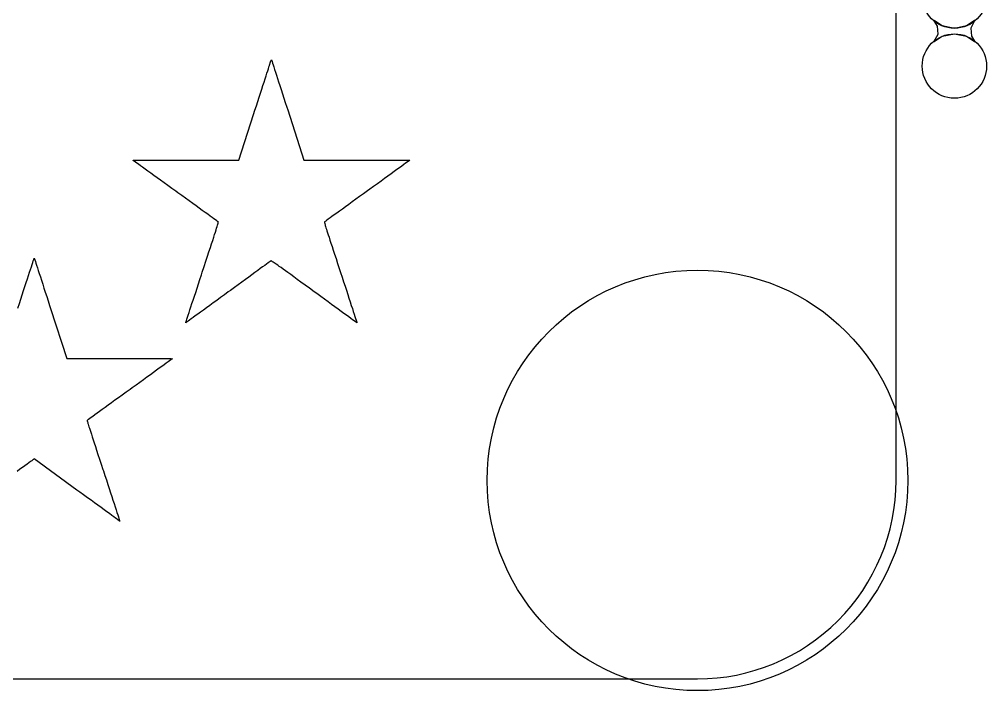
# Model space of a CAD drawing. Extents: x -22 to 351, y -111 to 35.
# Drawn here: x -11.33 to -3.05, y 11.82 to 17.58 of the extents above; entities that cross this region are included whole.
import ezdxf

# ---------------------------------------------------------------- set-up
doc = ezdxf.new("R2010")
doc.units = 0
doc.layers.add('BLACK', color=7, linetype='CONTINUOUS')

msp = doc.modelspace()

# ---------------------------------------------------------------- linework, layer by layer
at = {"layer": 'BLACK', "linetype": 'CONTINUOUS'}
for p, q in [((-3.825, 13.625), (-3.825, 26.125)), ((-3.825, 13.625), (-3.825, 26.125)), ((-3.50105, 17.5663), (-3.49964, 17.5677)), ((-3.50053, 17.5644), (-3.50105, 17.5663)), ((-3.4983, 17.5621), (-3.50053, 17.5644)), ((-3.49964, 17.5677), (-3.49801, 17.5674)), ((-3.46996, 17.518), (-3.4983, 17.5621)), ((-3.49801, 17.5674), (-3.42984, 17.5219)), ((-3.22016, 17.5219), (-3.15199, 17.5674)), ((-3.15165, 17.5622), (-3.18499, 17.5011)), ((-3.15199, 17.5674), (-3.15, 17.5676)), ((-3.14947, 17.5644), (-3.15165, 17.5622)), ((-3.15, 17.5676), (-3.14888, 17.5659)), ((-3.14888, 17.5659), (-3.14947, 17.5644)), ((-3.46501, 17.4489), (-3.46996, 17.518)), ((-3.42984, 17.5219), (-3.325, 17.501)), ((-3.325, 17.501), (-3.22016, 17.5219)), ((-3.18499, 17.5011), (-3.18004, 17.432)), ((-3.49835, 17.3878), (-3.46501, 17.4489)), ((-3.42984, 17.4281), (-3.49801, 17.3826)), ((-3.325, 17.449), (-3.42984, 17.4281)), ((-3.22016, 17.4281), (-3.325, 17.449)), ((-3.15199, 17.3826), (-3.22016, 17.4281)), ((-3.18004, 17.432), (-3.1517, 17.3879)), ((-3.50111, 17.3841), (-3.50053, 17.3856)), ((-3.5, 17.3824), (-3.50111, 17.3841)), ((-3.50053, 17.3856), (-3.49835, 17.3878)), ((-3.49801, 17.3826), (-3.5, 17.3824)), ((-3.15036, 17.3823), (-3.15199, 17.3826)), ((-3.1517, 17.3879), (-3.14947, 17.3856)), ((-3.14895, 17.3837), (-3.15036, 17.3823)), ((-3.14947, 17.3856), (-3.14895, 17.3837)), ((-9.17492, 17.2265), (-9.17357, 17.2294)), ((-9.17492, 17.2265), (-9.17357, 17.2294)), ((-9.17357, 17.2294), (-9.17331, 17.2297)), ((-9.17357, 17.2294), (-9.17331, 17.2297)), ((-9.17331, 17.2297), (-9.17263, 17.2277)), ((-9.17331, 17.2297), (-9.17263, 17.2277)), ((-9.20531, 17.1348), (-9.1996, 17.1525)), ((-9.20531, 17.1348), (-9.1996, 17.1525)), ((-9.1996, 17.1525), (-9.19487, 17.1672)), ((-9.1996, 17.1525), (-9.19487, 17.1672)), ((-9.19487, 17.1672), (-9.19117, 17.1787)), ((-9.19487, 17.1672), (-9.19117, 17.1787)), ((-9.19117, 17.1787), (-9.18857, 17.1867)), ((-9.19117, 17.1787), (-9.18857, 17.1867)), ((-9.18857, 17.1867), (-9.18756, 17.1899)), ((-9.18857, 17.1867), (-9.18756, 17.1899)), ((-9.18756, 17.1899), (-9.18368, 17.2017)), ((-9.18756, 17.1899), (-9.18368, 17.2017)), ((-9.18368, 17.2017), (-9.18015, 17.2121)), ((-9.18368, 17.2017), (-9.18015, 17.2121)), ((-9.18015, 17.2121), (-9.17717, 17.2205)), ((-9.18015, 17.2121), (-9.17717, 17.2205)), ((-9.17717, 17.2205), (-9.17492, 17.2265)), ((-9.17717, 17.2205), (-9.17492, 17.2265)), ((-9.17263, 17.2277), (-9.17079, 17.2222)), ((-9.17263, 17.2277), (-9.17079, 17.2222)), ((-9.17079, 17.2222), (-9.16786, 17.2133)), ((-9.17079, 17.2222), (-9.16786, 17.2133)), ((-9.16786, 17.2133), (-9.16388, 17.2012)), ((-9.16786, 17.2133), (-9.16388, 17.2012)), ((-9.16388, 17.2012), (-9.15892, 17.186)), ((-9.16388, 17.2012), (-9.15892, 17.186)), ((-9.15892, 17.186), (-9.15303, 17.1679)), ((-9.15892, 17.186), (-9.15303, 17.1679)), ((-9.15303, 17.1679), (-9.14626, 17.147)), ((-9.15303, 17.1679), (-9.14626, 17.147)), ((-9.14626, 17.147), (-9.13865, 17.1236)), ((-9.14626, 17.147), (-9.13865, 17.1236)), ((-9.23661, 17.0378), (-9.22764, 17.0656)), ((-9.23661, 17.0378), (-9.22764, 17.0656)), ((-9.22764, 17.0656), (-9.2194, 17.0912)), ((-9.22764, 17.0656), (-9.2194, 17.0912)), ((-9.2194, 17.0912), (-9.21193, 17.1143)), ((-9.2194, 17.0912), (-9.21193, 17.1143)), ((-9.21193, 17.1143), (-9.20531, 17.1348)), ((-9.21193, 17.1143), (-9.20531, 17.1348)), ((-9.13865, 17.1236), (-9.13028, 17.0978)), ((-9.13865, 17.1236), (-9.13028, 17.0978)), ((-9.13028, 17.0978), (-9.12118, 17.0697)), ((-9.13028, 17.0978), (-9.12118, 17.0697)), ((-9.12118, 17.0697), (-9.11142, 17.0395)), ((-9.12118, 17.0697), (-9.11142, 17.0395)), ((-9.25644, 16.9764), (-9.24623, 17.008)), ((-9.25644, 16.9764), (-9.24623, 17.008)), ((-9.24623, 17.008), (-9.23661, 17.0378)), ((-9.24623, 17.008), (-9.23661, 17.0378)), ((-9.11142, 17.0395), (-9.10105, 17.0075)), ((-9.11142, 17.0395), (-9.10105, 17.0075)), ((-9.10105, 17.0075), (-9.09011, 16.9737)), ((-9.10105, 17.0075), (-9.09011, 16.9737)), ((-9.28998, 16.8724), (-9.27838, 16.9084)), ((-9.28998, 16.8724), (-9.27838, 16.9084)), ((-9.27838, 16.9084), (-9.26718, 16.9431)), ((-9.27838, 16.9084), (-9.26718, 16.9431)), ((-9.26718, 16.9431), (-9.25644, 16.9764)), ((-9.26718, 16.9431), (-9.25644, 16.9764)), ((-9.09011, 16.9737), (-9.07867, 16.9382)), ((-9.09011, 16.9737), (-9.07867, 16.9382)), ((-9.07867, 16.9382), (-9.06678, 16.9014)), ((-9.07867, 16.9382), (-9.06678, 16.9014)), ((-9.06678, 16.9014), (-9.05449, 16.8633)), ((-9.06678, 16.9014), (-9.05449, 16.8633)), ((-9.31412, 16.7976), (-9.30191, 16.8354)), ((-9.31412, 16.7976), (-9.30191, 16.8354)), ((-9.30191, 16.8354), (-9.28998, 16.8724)), ((-9.30191, 16.8354), (-9.28998, 16.8724)), ((-9.05449, 16.8633), (-9.04185, 16.8242)), ((-9.05449, 16.8633), (-9.04185, 16.8242)), ((-9.04185, 16.8242), (-9.03371, 16.7989)), ((-9.04185, 16.8242), (-9.03371, 16.7989)), ((-9.45231, 16.3692), (-9.32654, 16.7591)), ((-9.45231, 16.3692), (-9.32654, 16.7591)), ((-9.32654, 16.7591), (-9.31412, 16.7976)), ((-9.32654, 16.7591), (-9.31412, 16.7976)), ((-9.03371, 16.7989), (-8.89514, 16.3692)), ((-9.03371, 16.7989), (-8.89514, 16.3692)), ((-10.3578, 16.3673), (-10.3576, 16.3676)), ((-10.3578, 16.3673), (-10.3576, 16.3676)), ((-10.3572, 16.3669), (-10.3578, 16.3673)), ((-10.3572, 16.3669), (-10.3578, 16.3673)), ((-10.3576, 16.3676), (-10.3562, 16.3679)), ((-10.3576, 16.3676), (-10.3562, 16.3679)), ((-10.3537, 16.3643), (-10.3572, 16.3669)), ((-10.3537, 16.3643), (-10.3572, 16.3669)), ((-10.3562, 16.3679), (-10.3535, 16.3681)), ((-10.3562, 16.3679), (-10.3535, 16.3681)), ((-10.3473, 16.3596), (-10.3537, 16.3643)), ((-10.3473, 16.3596), (-10.3537, 16.3643)), ((-10.3535, 16.3681), (-10.3494, 16.3684)), ((-10.3535, 16.3681), (-10.3494, 16.3684)), ((-10.3494, 16.3684), (-10.3437, 16.3686)), ((-10.3494, 16.3684), (-10.3437, 16.3686)), ((-10.3381, 16.3529), (-10.3473, 16.3596)), ((-10.3381, 16.3529), (-10.3473, 16.3596)), ((-10.3437, 16.3686), (-10.3362, 16.3687)), ((-10.3437, 16.3686), (-10.3362, 16.3687)), ((-10.3261, 16.3442), (-10.3381, 16.3529)), ((-10.3261, 16.3442), (-10.3381, 16.3529)), ((-10.3362, 16.3687), (-10.327, 16.3689)), ((-10.3362, 16.3687), (-10.327, 16.3689)), ((-10.327, 16.3689), (-10.3158, 16.3691)), ((-10.327, 16.3689), (-10.3158, 16.3691)), ((-10.3117, 16.3337), (-10.3261, 16.3442)), ((-10.3117, 16.3337), (-10.3261, 16.3442)), ((-10.3158, 16.3691), (-10.3024, 16.3692)), ((-10.3158, 16.3691), (-10.3024, 16.3692)), ((-10.2949, 16.3215), (-10.3117, 16.3337)), ((-10.2949, 16.3215), (-10.3117, 16.3337)), ((-10.3024, 16.3692), (-10.2868, 16.3693)), ((-10.3024, 16.3692), (-10.2868, 16.3693)), ((-10.2758, 16.3077), (-10.2949, 16.3215)), ((-10.2758, 16.3077), (-10.2949, 16.3215)), ((-10.2868, 16.3693), (-10.2689, 16.3694)), ((-10.2868, 16.3693), (-10.2689, 16.3694)), ((-10.2689, 16.3694), (-10.2484, 16.3695)), ((-10.2689, 16.3694), (-10.2484, 16.3695)), ((-10.2484, 16.3695), (-10.2252, 16.3695)), ((-10.2484, 16.3695), (-10.2252, 16.3695)), ((-10.2252, 16.3695), (-10.1993, 16.3696)), ((-10.2252, 16.3695), (-10.1993, 16.3696)), ((-10.1993, 16.3696), (-10.1705, 16.3696)), ((-10.1993, 16.3696), (-10.1705, 16.3696)), ((-10.1705, 16.3696), (-10.1386, 16.3696)), ((-10.1705, 16.3696), (-10.1386, 16.3696)), ((-10.1386, 16.3696), (-10.1035, 16.3697)), ((-10.1386, 16.3696), (-10.1035, 16.3697)), ((-10.1035, 16.3697), (-10.0651, 16.3697)), ((-10.1035, 16.3697), (-10.0651, 16.3697)), ((-10.0651, 16.3697), (-10.0233, 16.3696)), ((-10.0651, 16.3697), (-10.0233, 16.3696)), ((-10.0233, 16.3696), (-9.9778, 16.3696)), ((-10.0233, 16.3696), (-9.9778, 16.3696)), ((-9.9778, 16.3696), (-9.92862, 16.3696)), ((-9.9778, 16.3696), (-9.92862, 16.3696)), ((-9.92862, 16.3696), (-9.90643, 16.3696)), ((-9.92862, 16.3696), (-9.90643, 16.3696)), ((-9.90643, 16.3696), (-9.45231, 16.3692)), ((-9.90643, 16.3696), (-9.45231, 16.3692)), ((-8.89514, 16.3692), (-8.44121, 16.3696)), ((-8.89514, 16.3692), (-8.44121, 16.3696)), ((-8.44121, 16.3696), (-8.39933, 16.3696)), ((-8.44121, 16.3696), (-8.39933, 16.3696)), ((-8.39933, 16.3696), (-8.35848, 16.3696)), ((-8.39933, 16.3696), (-8.35848, 16.3696)), ((-8.35848, 16.3696), (-8.31886, 16.3696)), ((-8.35848, 16.3696), (-8.31886, 16.3696)), ((-8.31886, 16.3696), (-8.28062, 16.3696)), ((-8.31886, 16.3696), (-8.28062, 16.3696)), ((-8.28062, 16.3696), (-8.24394, 16.3696)), ((-8.28062, 16.3696), (-8.24394, 16.3696)), ((-8.24394, 16.3696), (-8.20899, 16.3696)), ((-8.24394, 16.3696), (-8.20899, 16.3696)), ((-8.20899, 16.3696), (-8.17595, 16.3696)), ((-8.20899, 16.3696), (-8.17595, 16.3696)), ((-8.17595, 16.3696), (-8.14498, 16.3696)), ((-8.17595, 16.3696), (-8.14498, 16.3696)), ((-8.14498, 16.3696), (-8.11627, 16.3696)), ((-8.14498, 16.3696), (-8.11627, 16.3696)), ((-8.11627, 16.3696), (-8.08997, 16.3696)), ((-8.11627, 16.3696), (-8.08997, 16.3696)), ((-8.08997, 16.3696), (-8.06627, 16.3696)), ((-8.08997, 16.3696), (-8.06627, 16.3696)), ((-8.05708, 16.3184), (-8.07695, 16.304)), ((-8.05708, 16.3184), (-8.07695, 16.304)), ((-8.06627, 16.3696), (-8.04534, 16.3695)), ((-8.06627, 16.3696), (-8.04534, 16.3695)), ((-8.03941, 16.3312), (-8.05708, 16.3184)), ((-8.03941, 16.3312), (-8.05708, 16.3184)), ((-8.04534, 16.3695), (-8.02734, 16.3695)), ((-8.04534, 16.3695), (-8.02734, 16.3695)), ((-8.02407, 16.3423), (-8.03941, 16.3312)), ((-8.02407, 16.3423), (-8.03941, 16.3312)), ((-8.02734, 16.3695), (-8.01246, 16.3694)), ((-8.02734, 16.3695), (-8.01246, 16.3694)), ((-8.0112, 16.3517), (-8.02407, 16.3423)), ((-8.0112, 16.3517), (-8.02407, 16.3423)), ((-8.01246, 16.3694), (-8.00086, 16.3694)), ((-8.01246, 16.3694), (-8.00086, 16.3694)), ((-8.00095, 16.3592), (-8.0112, 16.3517)), ((-8.00095, 16.3592), (-8.0112, 16.3517)), ((-7.99345, 16.3646), (-8.00095, 16.3592)), ((-7.99345, 16.3646), (-8.00095, 16.3592)), ((-8.00086, 16.3694), (-7.99271, 16.3693)), ((-8.00086, 16.3694), (-7.99271, 16.3693)), ((-7.98885, 16.368), (-7.99345, 16.3646)), ((-7.98885, 16.368), (-7.99345, 16.3646)), ((-7.99271, 16.3693), (-7.9882, 16.3693)), ((-7.99271, 16.3693), (-7.9882, 16.3693)), ((-7.98729, 16.3692), (-7.98885, 16.368)), ((-7.98729, 16.3692), (-7.98885, 16.368)), ((-7.9882, 16.3693), (-7.98729, 16.3692)), ((-7.9882, 16.3693), (-7.98729, 16.3692)), ((-10.2546, 16.2923), (-10.2758, 16.3077)), ((-10.2546, 16.2923), (-10.2758, 16.3077)), ((-10.2314, 16.2755), (-10.2546, 16.2923)), ((-10.2314, 16.2755), (-10.2546, 16.2923)), ((-10.2065, 16.2575), (-10.2314, 16.2755)), ((-10.2065, 16.2575), (-10.2314, 16.2755)), ((-10.1798, 16.2382), (-10.2065, 16.2575)), ((-10.1798, 16.2382), (-10.2065, 16.2575)), ((-10.1516, 16.2178), (-10.1798, 16.2382)), ((-10.1516, 16.2178), (-10.1798, 16.2382)), ((-8.14831, 16.2523), (-8.17555, 16.2326)), ((-8.14831, 16.2523), (-8.17555, 16.2326)), ((-8.12271, 16.2708), (-8.14831, 16.2523)), ((-8.12271, 16.2708), (-8.14831, 16.2523)), ((-8.09887, 16.2881), (-8.12271, 16.2708)), ((-8.09887, 16.2881), (-8.12271, 16.2708)), ((-8.07695, 16.304), (-8.09887, 16.2881)), ((-8.07695, 16.304), (-8.09887, 16.2881)), ((-10.122, 16.1964), (-10.1516, 16.2178)), ((-10.122, 16.1964), (-10.1516, 16.2178)), ((-10.0912, 16.1741), (-10.122, 16.1964)), ((-10.0912, 16.1741), (-10.122, 16.1964)), ((-10.0592, 16.151), (-10.0912, 16.1741)), ((-10.0592, 16.151), (-10.0912, 16.1741)), ((-8.26564, 16.1674), (-8.298, 16.144)), ((-8.26564, 16.1674), (-8.298, 16.144)), ((-8.23436, 16.19), (-8.26564, 16.1674)), ((-8.23436, 16.19), (-8.26564, 16.1674)), ((-8.20428, 16.2118), (-8.23436, 16.19)), ((-8.20428, 16.2118), (-8.23436, 16.19)), ((-8.17555, 16.2326), (-8.20428, 16.2118)), ((-8.17555, 16.2326), (-8.20428, 16.2118)), ((-10.0263, 16.1272), (-10.0592, 16.151)), ((-10.0263, 16.1272), (-10.0592, 16.151)), ((-9.9926, 16.1028), (-10.0263, 16.1272)), ((-9.9926, 16.1028), (-10.0263, 16.1272)), ((-9.9743, 16.0896), (-9.9926, 16.1028)), ((-9.9743, 16.0896), (-9.9926, 16.1028)), ((-9.941, 16.0655), (-9.9743, 16.0896)), ((-9.941, 16.0655), (-9.9743, 16.0896)), ((-8.38504, 16.0811), (-8.41803, 16.0572)), ((-8.38504, 16.0811), (-8.41803, 16.0572)), ((-8.35122, 16.1055), (-8.38504, 16.0811)), ((-8.35122, 16.1055), (-8.38504, 16.0811)), ((-8.33129, 16.1199), (-8.35122, 16.1055)), ((-8.33129, 16.1199), (-8.35122, 16.1055)), ((-8.298, 16.144), (-8.33129, 16.1199)), ((-8.298, 16.144), (-8.33129, 16.1199)), ((-9.9086, 16.0421), (-9.941, 16.0655)), ((-9.9086, 16.0421), (-9.941, 16.0655)), ((-9.87725, 16.0194), (-9.9086, 16.0421)), ((-9.87725, 16.0194), (-9.9086, 16.0421)), ((-9.84709, 15.9976), (-9.87725, 16.0194)), ((-9.84709, 15.9976), (-9.87725, 16.0194)), ((-9.81826, 15.9767), (-9.84709, 15.9976)), ((-9.81826, 15.9767), (-9.84709, 15.9976)), ((-8.51068, 15.9902), (-8.53897, 15.9698)), ((-8.51068, 15.9902), (-8.53897, 15.9698)), ((-8.48099, 16.0117), (-8.51068, 15.9902)), ((-8.48099, 16.0117), (-8.51068, 15.9902)), ((-8.45007, 16.0341), (-8.48099, 16.0117)), ((-8.45007, 16.0341), (-8.48099, 16.0117)), ((-8.41803, 16.0572), (-8.45007, 16.0341)), ((-8.41803, 16.0572), (-8.45007, 16.0341)), ((-9.7909, 15.9569), (-9.81826, 15.9767)), ((-9.7909, 15.9569), (-9.81826, 15.9767)), ((-9.76516, 15.9383), (-9.7909, 15.9569)), ((-9.76516, 15.9383), (-9.7909, 15.9569)), ((-9.74117, 15.9209), (-9.76516, 15.9383)), ((-9.74117, 15.9209), (-9.76516, 15.9383)), ((-9.71909, 15.9049), (-9.74117, 15.9209)), ((-9.71909, 15.9049), (-9.74117, 15.9209)), ((-9.69904, 15.8904), (-9.71909, 15.9049)), ((-9.69904, 15.8904), (-9.71909, 15.9049)), ((-8.61409, 15.9154), (-8.63541, 15.8999)), ((-8.61409, 15.9154), (-8.63541, 15.8999)), ((-8.59082, 15.9322), (-8.61409, 15.9154)), ((-8.59082, 15.9322), (-8.61409, 15.9154)), ((-8.56573, 15.9504), (-8.59082, 15.9322)), ((-8.56573, 15.9504), (-8.59082, 15.9322)), ((-8.53897, 15.9698), (-8.56573, 15.9504)), ((-8.53897, 15.9698), (-8.56573, 15.9504)), ((-9.68118, 15.8775), (-9.69904, 15.8904)), ((-9.68118, 15.8775), (-9.69904, 15.8904)), ((-9.66564, 15.8662), (-9.68118, 15.8775)), ((-9.66564, 15.8662), (-9.68118, 15.8775)), ((-9.65256, 15.8567), (-9.66564, 15.8662)), ((-9.65256, 15.8567), (-9.66564, 15.8662)), ((-9.6421, 15.8491), (-9.65256, 15.8567)), ((-9.6421, 15.8491), (-9.65256, 15.8567)), ((-9.63439, 15.8435), (-9.6421, 15.8491)), ((-9.63439, 15.8435), (-9.6421, 15.8491)), ((-9.63491, 15.8118), (-9.63218, 15.8209)), ((-9.63491, 15.8118), (-9.63218, 15.8209)), ((-9.62957, 15.8399), (-9.63439, 15.8435)), ((-9.62957, 15.8399), (-9.63439, 15.8435)), ((-9.63218, 15.8209), (-9.63013, 15.828)), ((-9.63218, 15.8209), (-9.63013, 15.828)), ((-9.63013, 15.828), (-9.62872, 15.8332)), ((-9.63013, 15.828), (-9.62872, 15.8332)), ((-9.62778, 15.8386), (-9.62957, 15.8399)), ((-9.62778, 15.8386), (-9.62957, 15.8399)), ((-9.62872, 15.8332), (-9.62793, 15.8366)), ((-9.62872, 15.8332), (-9.62793, 15.8366)), ((-9.62793, 15.8366), (-9.62771, 15.8383)), ((-9.62793, 15.8366), (-9.62771, 15.8383)), ((-9.62771, 15.8383), (-9.62778, 15.8386)), ((-9.62771, 15.8383), (-9.62778, 15.8386)), ((-8.71886, 15.8389), (-8.71903, 15.838)), ((-8.71886, 15.8389), (-8.71903, 15.838)), ((-8.71903, 15.838), (-8.71899, 15.8367)), ((-8.71903, 15.838), (-8.71899, 15.8367)), ((-8.71899, 15.8367), (-8.71871, 15.8347)), ((-8.71899, 15.8367), (-8.71871, 15.8347)), ((-8.71854, 15.8394), (-8.71886, 15.8389)), ((-8.71854, 15.8394), (-8.71886, 15.8389)), ((-8.71871, 15.8347), (-8.71813, 15.8318)), ((-8.71871, 15.8347), (-8.71813, 15.8318)), ((-8.71785, 15.8399), (-8.71854, 15.8394)), ((-8.71785, 15.8399), (-8.71854, 15.8394)), ((-8.71813, 15.8318), (-8.71722, 15.8281)), ((-8.71813, 15.8318), (-8.71722, 15.8281)), ((-8.71422, 15.8426), (-8.71785, 15.8399)), ((-8.71422, 15.8426), (-8.71785, 15.8399)), ((-8.71722, 15.8281), (-8.71593, 15.8233)), ((-8.71722, 15.8281), (-8.71593, 15.8233)), ((-8.71593, 15.8233), (-8.71421, 15.8172)), ((-8.71593, 15.8233), (-8.71421, 15.8172)), ((-8.70764, 15.8474), (-8.71422, 15.8426)), ((-8.70764, 15.8474), (-8.71422, 15.8426)), ((-8.69825, 15.8543), (-8.70764, 15.8474)), ((-8.69825, 15.8543), (-8.70764, 15.8474)), ((-8.68618, 15.8631), (-8.69825, 15.8543)), ((-8.68618, 15.8631), (-8.69825, 15.8543)), ((-8.6716, 15.8737), (-8.68618, 15.8631)), ((-8.6716, 15.8737), (-8.68618, 15.8631)), ((-8.65462, 15.886), (-8.6716, 15.8737)), ((-8.65462, 15.886), (-8.6716, 15.8737)), ((-8.63541, 15.8999), (-8.65462, 15.886)), ((-8.63541, 15.8999), (-8.65462, 15.886)), ((-9.66011, 15.7321), (-9.65341, 15.753)), ((-9.66011, 15.7321), (-9.65341, 15.753)), ((-9.65341, 15.753), (-9.64758, 15.7713)), ((-9.65341, 15.753), (-9.64758, 15.7713)), ((-9.64758, 15.7713), (-9.64258, 15.7871)), ((-9.64758, 15.7713), (-9.64258, 15.7871)), ((-9.64258, 15.7871), (-9.63837, 15.8006)), ((-9.64258, 15.7871), (-9.63837, 15.8006)), ((-9.63837, 15.8006), (-9.63491, 15.8118)), ((-9.63837, 15.8006), (-9.63491, 15.8118)), ((-8.71421, 15.8172), (-8.71201, 15.8098)), ((-8.71421, 15.8172), (-8.71201, 15.8098)), ((-8.71201, 15.8098), (-8.70931, 15.8009)), ((-8.71201, 15.8098), (-8.70931, 15.8009)), ((-8.70931, 15.8009), (-8.70604, 15.7904)), ((-8.70931, 15.8009), (-8.70604, 15.7904)), ((-8.70604, 15.7904), (-8.70216, 15.7781)), ((-8.70604, 15.7904), (-8.70216, 15.7781)), ((-8.70216, 15.7781), (-8.69764, 15.7638)), ((-8.70216, 15.7781), (-8.69764, 15.7638)), ((-8.69764, 15.7638), (-8.69241, 15.7475)), ((-8.69764, 15.7638), (-8.69241, 15.7475)), ((-8.69241, 15.7475), (-8.68645, 15.729)), ((-8.69241, 15.7475), (-8.68645, 15.729)), ((-9.68577, 15.6528), (-9.67625, 15.6821)), ((-9.68577, 15.6528), (-9.67625, 15.6821)), ((-9.67625, 15.6821), (-9.66771, 15.7085)), ((-9.67625, 15.6821), (-9.66771, 15.7085)), ((-9.66771, 15.7085), (-9.66011, 15.7321)), ((-9.66771, 15.7085), (-9.66011, 15.7321)), ((-8.68645, 15.729), (-8.6797, 15.7081)), ((-8.68645, 15.729), (-8.6797, 15.7081)), ((-8.6797, 15.7081), (-8.67212, 15.6847)), ((-8.6797, 15.7081), (-8.67212, 15.6847)), ((-8.67212, 15.6847), (-8.66366, 15.6587)), ((-8.67212, 15.6847), (-8.66366, 15.6587)), ((-8.66366, 15.6587), (-8.65428, 15.63)), ((-8.66366, 15.6587), (-8.65428, 15.63)), ((-9.72052, 15.5462), (-9.70786, 15.585)), ((-9.72052, 15.5462), (-9.70786, 15.585)), ((-9.70786, 15.585), (-9.69629, 15.6205)), ((-9.70786, 15.585), (-9.69629, 15.6205)), ((-9.69629, 15.6205), (-9.68577, 15.6528)), ((-9.69629, 15.6205), (-9.68577, 15.6528)), ((-8.65428, 15.63), (-8.64394, 15.5983)), ((-8.65428, 15.63), (-8.64394, 15.5983)), ((-8.64394, 15.5983), (-8.63259, 15.5635)), ((-8.64394, 15.5983), (-8.63259, 15.5635)), ((-11.2226, 15.4758), (-11.217, 15.4927)), ((-11.2226, 15.4758), (-11.217, 15.4927)), ((-11.217, 15.4927), (-11.2123, 15.5068)), ((-11.217, 15.4927), (-11.2123, 15.5068)), ((-11.2123, 15.5068), (-11.2087, 15.5176)), ((-11.2123, 15.5068), (-11.2087, 15.5176)), ((-11.2087, 15.5176), (-11.2061, 15.5252)), ((-11.2087, 15.5176), (-11.2061, 15.5252)), ((-11.2061, 15.5252), (-11.2046, 15.5293)), ((-11.2061, 15.5252), (-11.2046, 15.5293)), ((-11.2046, 15.5293), (-11.2042, 15.5301)), ((-11.2046, 15.5293), (-11.2042, 15.5301)), ((-11.2042, 15.5301), (-11.2035, 15.5281)), ((-11.2042, 15.5301), (-11.2035, 15.5281)), ((-11.2035, 15.5281), (-11.2017, 15.5226)), ((-11.2035, 15.5281), (-11.2017, 15.5226)), ((-11.2017, 15.5226), (-11.1987, 15.5137)), ((-11.2017, 15.5226), (-11.1987, 15.5137)), ((-11.1987, 15.5137), (-11.1947, 15.5015)), ((-11.1987, 15.5137), (-11.1947, 15.5015)), ((-11.1947, 15.5015), (-11.1898, 15.4862)), ((-11.1947, 15.5015), (-11.1898, 15.4862)), ((-9.74924, 15.4584), (-9.7343, 15.504)), ((-9.74924, 15.4584), (-9.7343, 15.504)), ((-9.7343, 15.504), (-9.72052, 15.5462)), ((-9.7343, 15.504), (-9.72052, 15.5462)), ((-9.19129, 15.496), (-9.20182, 15.4883)), ((-9.19129, 15.496), (-9.20182, 15.4883)), ((-9.18349, 15.5016), (-9.19129, 15.496)), ((-9.18349, 15.5016), (-9.19129, 15.496)), ((-9.17858, 15.5052), (-9.18349, 15.5016)), ((-9.17858, 15.5052), (-9.18349, 15.5016)), ((-9.17668, 15.5065), (-9.17858, 15.5052)), ((-9.17668, 15.5065), (-9.17858, 15.5052)), ((-9.17647, 15.5066), (-9.17668, 15.5065)), ((-9.17647, 15.5066), (-9.17668, 15.5065)), ((-9.17549, 15.5064), (-9.17647, 15.5066)), ((-9.17549, 15.5064), (-9.17647, 15.5066)), ((-9.17378, 15.5056), (-9.17549, 15.5064)), ((-9.17378, 15.5056), (-9.17549, 15.5064)), ((-9.17122, 15.5042), (-9.17378, 15.5056)), ((-9.17122, 15.5042), (-9.17378, 15.5056)), ((-9.16769, 15.502), (-9.17122, 15.5042)), ((-9.16769, 15.502), (-9.17122, 15.5042)), ((-9.16308, 15.499), (-9.16769, 15.502)), ((-9.16308, 15.499), (-9.16769, 15.502)), ((-9.15728, 15.4951), (-9.16308, 15.499)), ((-9.15728, 15.4951), (-9.16308, 15.499)), ((-9.15016, 15.4902), (-9.15728, 15.4951)), ((-9.15016, 15.4902), (-9.15728, 15.4951)), ((-9.14161, 15.4843), (-9.15016, 15.4902)), ((-9.14161, 15.4843), (-9.15016, 15.4902)), ((-8.63259, 15.5635), (-8.62018, 15.5256)), ((-8.63259, 15.5635), (-8.62018, 15.5256)), ((-8.62018, 15.5256), (-8.60667, 15.4843)), ((-8.62018, 15.5256), (-8.60667, 15.4843)), ((-11.2534, 15.3815), (-11.2446, 15.4087)), ((-11.2534, 15.3815), (-11.2446, 15.4087)), ((-11.2446, 15.4087), (-11.2364, 15.4336)), ((-11.2446, 15.4087), (-11.2364, 15.4336)), ((-11.2364, 15.4336), (-11.2291, 15.456)), ((-11.2364, 15.4336), (-11.2291, 15.456)), ((-11.2291, 15.456), (-11.2226, 15.4758)), ((-11.2291, 15.456), (-11.2226, 15.4758)), ((-11.1898, 15.4862), (-11.1839, 15.4681)), ((-11.1898, 15.4862), (-11.1839, 15.4681)), ((-11.1839, 15.4681), (-11.1771, 15.4472)), ((-11.1839, 15.4681), (-11.1771, 15.4472)), ((-11.1771, 15.4472), (-11.1695, 15.4238)), ((-11.1771, 15.4472), (-11.1695, 15.4238)), ((-11.1695, 15.4238), (-11.1611, 15.3979)), ((-11.1695, 15.4238), (-11.1611, 15.3979)), ((-9.77297, 15.386), (-9.76537, 15.4092)), ((-9.77297, 15.386), (-9.76537, 15.4092)), ((-9.76537, 15.4092), (-9.74924, 15.4584)), ((-9.76537, 15.4092), (-9.74924, 15.4584)), ((-9.31462, 15.4061), (-9.34037, 15.3874)), ((-9.31462, 15.4061), (-9.34037, 15.3874)), ((-9.29063, 15.4236), (-9.31462, 15.4061)), ((-9.29063, 15.4236), (-9.31462, 15.4061)), ((-9.26852, 15.4397), (-9.29063, 15.4236)), ((-9.26852, 15.4397), (-9.29063, 15.4236)), ((-9.24845, 15.4544), (-9.26852, 15.4397)), ((-9.24845, 15.4544), (-9.26852, 15.4397)), ((-9.23054, 15.4674), (-9.24845, 15.4544)), ((-9.23054, 15.4674), (-9.24845, 15.4544)), ((-9.21496, 15.4788), (-9.23054, 15.4674)), ((-9.21496, 15.4788), (-9.23054, 15.4674)), ((-9.20182, 15.4883), (-9.21496, 15.4788)), ((-9.20182, 15.4883), (-9.21496, 15.4788)), ((-9.13152, 15.4772), (-9.14161, 15.4843)), ((-9.13152, 15.4772), (-9.14161, 15.4843)), ((-9.11978, 15.4688), (-9.13152, 15.4772)), ((-9.11978, 15.4688), (-9.13152, 15.4772)), ((-9.10625, 15.4591), (-9.11978, 15.4688)), ((-9.10625, 15.4591), (-9.11978, 15.4688)), ((-9.09084, 15.448), (-9.10625, 15.4591)), ((-9.09084, 15.448), (-9.10625, 15.4591)), ((-9.07343, 15.4355), (-9.09084, 15.448)), ((-9.07343, 15.4355), (-9.09084, 15.448)), ((-9.05389, 15.4213), (-9.07343, 15.4355)), ((-9.05389, 15.4213), (-9.07343, 15.4355)), ((-9.03211, 15.4055), (-9.05389, 15.4213)), ((-9.03211, 15.4055), (-9.05389, 15.4213)), ((-8.60667, 15.4843), (-8.59201, 15.4395)), ((-8.60667, 15.4843), (-8.59201, 15.4395)), ((-8.59201, 15.4395), (-8.58112, 15.4062)), ((-8.59201, 15.4395), (-8.58112, 15.4062)), ((-8.58112, 15.4062), (-8.56811, 15.3665)), ((-8.58112, 15.4062), (-8.56811, 15.3665)), ((-11.2732, 15.3208), (-11.263, 15.3521)), ((-11.2732, 15.3208), (-11.263, 15.3521)), ((-11.263, 15.3521), (-11.2534, 15.3815)), ((-11.263, 15.3521), (-11.2534, 15.3815)), ((-11.1611, 15.3979), (-11.152, 15.3698)), ((-11.1611, 15.3979), (-11.152, 15.3698)), ((-11.152, 15.3698), (-11.1422, 15.3396)), ((-11.152, 15.3698), (-11.1422, 15.3396)), ((-11.1422, 15.3396), (-11.1318, 15.3075)), ((-11.1422, 15.3396), (-11.1318, 15.3075)), ((-9.79825, 15.3088), (-9.78578, 15.3468)), ((-9.79825, 15.3088), (-9.78578, 15.3468)), ((-9.78578, 15.3468), (-9.77297, 15.386)), ((-9.78578, 15.3468), (-9.77297, 15.386)), ((-9.42665, 15.3244), (-9.45796, 15.3016)), ((-9.42665, 15.3244), (-9.45796, 15.3016)), ((-9.39652, 15.3464), (-9.42665, 15.3244)), ((-9.39652, 15.3464), (-9.42665, 15.3244)), ((-9.36771, 15.3674), (-9.39652, 15.3464)), ((-9.36771, 15.3674), (-9.39652, 15.3464)), ((-9.34037, 15.3874), (-9.36771, 15.3674)), ((-9.34037, 15.3874), (-9.36771, 15.3674)), ((-9.00798, 15.388), (-9.03211, 15.4055)), ((-9.00798, 15.388), (-9.03211, 15.4055)), ((-8.98139, 15.3687), (-9.00798, 15.388)), ((-8.98139, 15.3687), (-9.00798, 15.388)), ((-8.95221, 15.3474), (-8.98139, 15.3687)), ((-8.95221, 15.3474), (-8.98139, 15.3687)), ((-8.92033, 15.3242), (-8.95221, 15.3474)), ((-8.92033, 15.3242), (-8.95221, 15.3474)), ((-8.88563, 15.2989), (-8.92033, 15.3242)), ((-8.88563, 15.2989), (-8.92033, 15.3242)), ((-8.56811, 15.3665), (-8.55542, 15.3277)), ((-8.56811, 15.3665), (-8.55542, 15.3277)), ((-8.55542, 15.3277), (-8.54313, 15.2901)), ((-8.55542, 15.3277), (-8.54313, 15.2901)), ((-11.307, 15.2165), (-11.2952, 15.2528)), ((-11.307, 15.2165), (-11.2952, 15.2528)), ((-11.2952, 15.2528), (-11.284, 15.2877)), ((-11.2952, 15.2528), (-11.284, 15.2877)), ((-11.284, 15.2877), (-11.2732, 15.3208)), ((-11.284, 15.2877), (-11.2732, 15.3208)), ((-11.1318, 15.3075), (-11.1209, 15.2737)), ((-11.1318, 15.3075), (-11.1209, 15.2737)), ((-11.1209, 15.2737), (-11.1094, 15.2382)), ((-11.1209, 15.2737), (-11.1094, 15.2382)), ((-9.82193, 15.2365), (-9.81032, 15.272)), ((-9.82193, 15.2365), (-9.81032, 15.272)), ((-9.81032, 15.272), (-9.79825, 15.3088)), ((-9.81032, 15.272), (-9.79825, 15.3088)), ((-9.52355, 15.2537), (-9.54273, 15.2397)), ((-9.52355, 15.2537), (-9.54273, 15.2397)), ((-9.49031, 15.278), (-9.52355, 15.2537)), ((-9.49031, 15.278), (-9.52355, 15.2537)), ((-9.45796, 15.3016), (-9.49031, 15.278)), ((-9.45796, 15.3016), (-9.49031, 15.278)), ((-8.84801, 15.2715), (-8.88563, 15.2989)), ((-8.84801, 15.2715), (-8.88563, 15.2989)), ((-8.80734, 15.2418), (-8.84801, 15.2715)), ((-8.80734, 15.2418), (-8.84801, 15.2715)), ((-8.78482, 15.2253), (-8.80734, 15.2418)), ((-8.78482, 15.2253), (-8.80734, 15.2418)), ((-8.54313, 15.2901), (-8.53126, 15.2538)), ((-8.54313, 15.2901), (-8.53126, 15.2538)), ((-8.53126, 15.2538), (-8.51989, 15.219)), ((-8.53126, 15.2538), (-8.51989, 15.219)), ((-11.3317, 15.1401), (-11.3192, 15.1789)), ((-11.3317, 15.1401), (-11.3192, 15.1789)), ((-11.3192, 15.1789), (-11.307, 15.2165)), ((-11.3192, 15.1789), (-11.307, 15.2165)), ((-11.1094, 15.2382), (-11.0975, 15.2014)), ((-11.1094, 15.2382), (-11.0975, 15.2014)), ((-11.0975, 15.2014), (-11.0852, 15.1633)), ((-11.0975, 15.2014), (-11.0852, 15.1633)), ((-11.0852, 15.1633), (-11.0726, 15.1241)), ((-11.0852, 15.1633), (-11.0726, 15.1241)), ((-9.85347, 15.1403), (-9.84356, 15.1705)), ((-9.85347, 15.1403), (-9.84356, 15.1705)), ((-9.84356, 15.1705), (-9.83302, 15.2027)), ((-9.84356, 15.1705), (-9.83302, 15.2027)), ((-9.83302, 15.2027), (-9.82193, 15.2365)), ((-9.83302, 15.2027), (-9.82193, 15.2365)), ((-9.64105, 15.168), (-9.67178, 15.1456)), ((-9.64105, 15.168), (-9.67178, 15.1456)), ((-9.6092, 15.1912), (-9.64105, 15.168)), ((-9.6092, 15.1912), (-9.64105, 15.168)), ((-9.57638, 15.2152), (-9.6092, 15.1912)), ((-9.57638, 15.2152), (-9.6092, 15.1912)), ((-9.54273, 15.2397), (-9.57638, 15.2152)), ((-9.54273, 15.2397), (-9.57638, 15.2152)), ((-8.75156, 15.2011), (-8.78482, 15.2253)), ((-8.75156, 15.2011), (-8.78482, 15.2253)), ((-8.71924, 15.1775), (-8.75156, 15.2011)), ((-8.71924, 15.1775), (-8.75156, 15.2011)), ((-8.68798, 15.1547), (-8.71924, 15.1775)), ((-8.68798, 15.1547), (-8.71924, 15.1775)), ((-8.51989, 15.219), (-8.50907, 15.1858)), ((-8.51989, 15.219), (-8.50907, 15.1858)), ((-8.50907, 15.1858), (-8.49884, 15.1544)), ((-8.50907, 15.1858), (-8.49884, 15.1544)), ((-11.3446, 15.1003), (-11.3317, 15.1401)), ((-11.3446, 15.1003), (-11.3317, 15.1401)), ((-11.0726, 15.1241), (-11.0644, 15.0986)), ((-11.0726, 15.1241), (-11.0644, 15.0986)), ((-11.0644, 15.0986), (-10.9258, 14.6686)), ((-11.0644, 15.0986), (-10.9258, 14.6686)), ((-9.87893, 15.0626), (-9.87121, 15.0862)), ((-9.87893, 15.0626), (-9.87121, 15.0862)), ((-9.87121, 15.0862), (-9.8627, 15.1121)), ((-9.87121, 15.0862), (-9.8627, 15.1121)), ((-9.8627, 15.1121), (-9.85347, 15.1403)), ((-9.8627, 15.1121), (-9.85347, 15.1403)), ((-9.75587, 15.0844), (-9.78073, 15.0663)), ((-9.75587, 15.0844), (-9.78073, 15.0663)), ((-9.72933, 15.1037), (-9.75587, 15.0844)), ((-9.72933, 15.1037), (-9.75587, 15.0844)), ((-9.70125, 15.1241), (-9.72933, 15.1037)), ((-9.70125, 15.1241), (-9.72933, 15.1037)), ((-9.67178, 15.1456), (-9.70125, 15.1241)), ((-9.67178, 15.1456), (-9.70125, 15.1241)), ((-8.65793, 15.1328), (-8.68798, 15.1547)), ((-8.65793, 15.1328), (-8.68798, 15.1547)), ((-8.62924, 15.1119), (-8.65793, 15.1328)), ((-8.62924, 15.1119), (-8.65793, 15.1328)), ((-8.60203, 15.0921), (-8.62924, 15.1119)), ((-8.60203, 15.0921), (-8.62924, 15.1119)), ((-8.57645, 15.0735), (-8.60203, 15.0921)), ((-8.57645, 15.0735), (-8.60203, 15.0921)), ((-8.49884, 15.1544), (-8.48926, 15.125)), ((-8.49884, 15.1544), (-8.48926, 15.125)), ((-8.48926, 15.125), (-8.48038, 15.0978)), ((-8.48926, 15.125), (-8.48038, 15.0978)), ((-8.48038, 15.0978), (-8.47227, 15.0728)), ((-8.48038, 15.0978), (-8.47227, 15.0728)), ((-9.90389, 14.9865), (-9.9009, 14.9956)), ((-9.90389, 14.9865), (-9.9009, 14.9956)), ((-9.9009, 14.9956), (-9.89686, 15.0079)), ((-9.9009, 14.9956), (-9.89686, 15.0079)), ((-9.89686, 15.0079), (-9.89181, 15.0233)), ((-9.89686, 15.0079), (-9.89181, 15.0233)), ((-9.89181, 15.0233), (-9.88582, 15.0416)), ((-9.89181, 15.0233), (-9.88582, 15.0416)), ((-9.87497, 14.9978), (-9.88682, 14.9892)), ((-9.87497, 14.9978), (-9.88682, 14.9892)), ((-9.88582, 15.0416), (-9.87893, 15.0626)), ((-9.88582, 15.0416), (-9.87893, 15.0626)), ((-9.8606, 15.0082), (-9.87497, 14.9978)), ((-9.8606, 15.0082), (-9.87497, 14.9978)), ((-9.84385, 15.0204), (-9.8606, 15.0082)), ((-9.84385, 15.0204), (-9.8606, 15.0082)), ((-9.82487, 15.0342), (-9.84385, 15.0204)), ((-9.82487, 15.0342), (-9.84385, 15.0204)), ((-9.80378, 15.0495), (-9.82487, 15.0342)), ((-9.80378, 15.0495), (-9.82487, 15.0342)), ((-9.78073, 15.0663), (-9.80378, 15.0495)), ((-9.78073, 15.0663), (-9.80378, 15.0495)), ((-8.55264, 15.0562), (-8.57645, 15.0735)), ((-8.55264, 15.0562), (-8.57645, 15.0735)), ((-8.53073, 15.0403), (-8.55264, 15.0562)), ((-8.53073, 15.0403), (-8.55264, 15.0562)), ((-8.51088, 15.0259), (-8.53073, 15.0403)), ((-8.51088, 15.0259), (-8.53073, 15.0403)), ((-8.49321, 15.0131), (-8.51088, 15.0259)), ((-8.49321, 15.0131), (-8.51088, 15.0259)), ((-8.47786, 15.002), (-8.49321, 15.0131)), ((-8.47786, 15.002), (-8.49321, 15.0131)), ((-8.46499, 14.9926), (-8.47786, 15.002)), ((-8.46499, 14.9926), (-8.47786, 15.002)), ((-8.47227, 15.0728), (-8.46496, 15.0503)), ((-8.47227, 15.0728), (-8.46496, 15.0503)), ((-8.45472, 14.9852), (-8.46499, 14.9926)), ((-8.45472, 14.9852), (-8.46499, 14.9926)), ((-8.46496, 15.0503), (-8.45852, 15.0304)), ((-8.46496, 15.0503), (-8.45852, 15.0304)), ((-8.45852, 15.0304), (-8.45299, 15.0134)), ((-8.45852, 15.0304), (-8.45299, 15.0134)), ((-8.45299, 15.0134), (-8.44844, 14.9993)), ((-8.45299, 15.0134), (-8.44844, 14.9993)), ((-8.44844, 14.9993), (-8.44492, 14.9883)), ((-8.44844, 14.9993), (-8.44492, 14.9883)), ((-9.90692, 14.9767), (-9.90647, 14.9786)), ((-9.90692, 14.9767), (-9.90647, 14.9786)), ((-9.90644, 14.9752), (-9.90692, 14.9767)), ((-9.90644, 14.9752), (-9.90692, 14.9767)), ((-9.90647, 14.9786), (-9.90576, 14.9808)), ((-9.90647, 14.9786), (-9.90576, 14.9808)), ((-9.90584, 14.9756), (-9.90644, 14.9752)), ((-9.90584, 14.9756), (-9.90644, 14.9752)), ((-9.9024, 14.978), (-9.90584, 14.9756)), ((-9.9024, 14.978), (-9.90584, 14.9756)), ((-9.90576, 14.9808), (-9.90389, 14.9865)), ((-9.90576, 14.9808), (-9.90389, 14.9865)), ((-9.89601, 14.9826), (-9.9024, 14.978)), ((-9.89601, 14.9826), (-9.9024, 14.978)), ((-9.88682, 14.9892), (-9.89601, 14.9826)), ((-9.88682, 14.9892), (-9.89601, 14.9826)), ((-8.44719, 14.9799), (-8.45472, 14.9852)), ((-8.44719, 14.9799), (-8.45472, 14.9852)), ((-8.44255, 14.9766), (-8.44719, 14.9799)), ((-8.44255, 14.9766), (-8.44719, 14.9799)), ((-8.44492, 14.9883), (-8.44247, 14.9806)), ((-8.44492, 14.9883), (-8.44247, 14.9806)), ((-8.44093, 14.9755), (-8.44255, 14.9766)), ((-8.44093, 14.9755), (-8.44255, 14.9766)), ((-8.44247, 14.9806), (-8.44115, 14.9763)), ((-8.44247, 14.9806), (-8.44115, 14.9763)), ((-8.44115, 14.9763), (-8.44093, 14.9755)), ((-8.44115, 14.9763), (-8.44093, 14.9755)), ((-10.9258, 14.6686), (-10.4719, 14.6692)), ((-10.9258, 14.6686), (-10.4719, 14.6692)), ((-10.4719, 14.6692), (-10.4248, 14.6692)), ((-10.4719, 14.6692), (-10.4248, 14.6692)), ((-10.4248, 14.6692), (-10.3796, 14.6693)), ((-10.4248, 14.6692), (-10.3796, 14.6693)), ((-10.3796, 14.6693), (-10.3365, 14.6693)), ((-10.3796, 14.6693), (-10.3365, 14.6693)), ((-10.3365, 14.6693), (-10.2956, 14.6693)), ((-10.3365, 14.6693), (-10.2956, 14.6693)), ((-10.2956, 14.6693), (-10.257, 14.6693)), ((-10.2956, 14.6693), (-10.257, 14.6693)), ((-10.257, 14.6693), (-10.2209, 14.6692)), ((-10.257, 14.6693), (-10.2209, 14.6692)), ((-10.2209, 14.6692), (-10.1873, 14.6692)), ((-10.2209, 14.6692), (-10.1873, 14.6692)), ((-10.1873, 14.6692), (-10.1564, 14.6691)), ((-10.1873, 14.6692), (-10.1564, 14.6691)), ((-10.1564, 14.6691), (-10.1283, 14.6691)), ((-10.1564, 14.6691), (-10.1283, 14.6691)), ((-10.1283, 14.6691), (-10.1032, 14.669)), ((-10.1283, 14.6691), (-10.1032, 14.669)), ((-10.1032, 14.669), (-10.0811, 14.6689)), ((-10.1032, 14.669), (-10.0811, 14.6689)), ((-10.0811, 14.6689), (-10.0622, 14.6688)), ((-10.0811, 14.6689), (-10.0622, 14.6688)), ((-10.0622, 14.6688), (-10.0467, 14.6686)), ((-10.0622, 14.6688), (-10.0467, 14.6686)), ((-10.0467, 14.6686), (-10.0346, 14.6685)), ((-10.0467, 14.6686), (-10.0346, 14.6685)), ((-10.0346, 14.6685), (-10.026, 14.6683)), ((-10.0346, 14.6685), (-10.026, 14.6683)), ((-10.0266, 14.6632), (-10.0342, 14.6576)), ((-10.0266, 14.6632), (-10.0342, 14.6576)), ((-10.0218, 14.6667), (-10.0266, 14.6632)), ((-10.0218, 14.6667), (-10.0266, 14.6632)), ((-10.026, 14.6683), (-10.0212, 14.6682)), ((-10.026, 14.6683), (-10.0212, 14.6682)), ((-10.02, 14.668), (-10.0218, 14.6667)), ((-10.02, 14.668), (-10.0218, 14.6667)), ((-10.0212, 14.6682), (-10.02, 14.668)), ((-10.0212, 14.6682), (-10.02, 14.668)), ((-10.1331, 14.5861), (-10.157, 14.5687)), ((-10.1331, 14.5861), (-10.157, 14.5687)), ((-10.111, 14.602), (-10.1331, 14.5861)), ((-10.111, 14.602), (-10.1331, 14.5861)), ((-10.091, 14.6165), (-10.111, 14.602)), ((-10.091, 14.6165), (-10.111, 14.602)), ((-10.0732, 14.6294), (-10.091, 14.6165)), ((-10.0732, 14.6294), (-10.091, 14.6165)), ((-10.0577, 14.6406), (-10.0732, 14.6294)), ((-10.0577, 14.6406), (-10.0732, 14.6294)), ((-10.0447, 14.6501), (-10.0577, 14.6406)), ((-10.0447, 14.6501), (-10.0577, 14.6406)), ((-10.0342, 14.6576), (-10.0447, 14.6501)), ((-10.0342, 14.6576), (-10.0447, 14.6501)), ((-10.2389, 14.5096), (-10.269, 14.4878)), ((-10.2389, 14.5096), (-10.269, 14.4878)), ((-10.2101, 14.5304), (-10.2389, 14.5096)), ((-10.2101, 14.5304), (-10.2389, 14.5096)), ((-10.1827, 14.5501), (-10.2101, 14.5304)), ((-10.1827, 14.5501), (-10.2101, 14.5304)), ((-10.157, 14.5687), (-10.1827, 14.5501)), ((-10.157, 14.5687), (-10.1827, 14.5501)), ((-10.3659, 14.4177), (-10.3835, 14.405)), ((-10.3659, 14.4177), (-10.3835, 14.405)), ((-10.3327, 14.4418), (-10.3659, 14.4177)), ((-10.3327, 14.4418), (-10.3659, 14.4177)), ((-10.3003, 14.4651), (-10.3327, 14.4418)), ((-10.3003, 14.4651), (-10.3327, 14.4418)), ((-10.269, 14.4878), (-10.3003, 14.4651)), ((-10.269, 14.4878), (-10.3003, 14.4651)), ((-10.482, 14.3338), (-10.5129, 14.3115)), ((-10.482, 14.3338), (-10.5129, 14.3115)), ((-10.4501, 14.3569), (-10.482, 14.3338)), ((-10.4501, 14.3569), (-10.482, 14.3338)), ((-10.4172, 14.3807), (-10.4501, 14.3569)), ((-10.4172, 14.3807), (-10.4501, 14.3569)), ((-10.3835, 14.405), (-10.4172, 14.3807)), ((-10.3835, 14.405), (-10.4172, 14.3807)), ((-10.5973, 14.2505), (-10.6223, 14.2324)), ((-10.5973, 14.2505), (-10.6223, 14.2324)), ((-10.5707, 14.2698), (-10.5973, 14.2505)), ((-10.5707, 14.2698), (-10.5973, 14.2505)), ((-10.5424, 14.2902), (-10.5707, 14.2698)), ((-10.5424, 14.2902), (-10.5707, 14.2698)), ((-10.5129, 14.3115), (-10.5424, 14.2902)), ((-10.5129, 14.3115), (-10.5424, 14.2902)), ((-10.7172, 14.1637), (-10.7292, 14.1551)), ((-10.7172, 14.1637), (-10.7292, 14.1551)), ((-10.7028, 14.1742), (-10.7172, 14.1637)), ((-10.7028, 14.1742), (-10.7172, 14.1637)), ((-10.6859, 14.1864), (-10.7028, 14.1742)), ((-10.6859, 14.1864), (-10.7028, 14.1742)), ((-10.6667, 14.2003), (-10.6859, 14.1864)), ((-10.6667, 14.2003), (-10.6859, 14.1864)), ((-10.6455, 14.2156), (-10.6667, 14.2003)), ((-10.6455, 14.2156), (-10.6667, 14.2003)), ((-10.6223, 14.2324), (-10.6455, 14.2156)), ((-10.6223, 14.2324), (-10.6455, 14.2156)), ((-10.7501, 14.139), (-10.7502, 14.1378)), ((-10.7501, 14.139), (-10.7502, 14.1378)), ((-10.7502, 14.1378), (-10.75, 14.1361)), ((-10.7502, 14.1378), (-10.75, 14.1361)), ((-10.7499, 14.1398), (-10.7501, 14.139)), ((-10.7499, 14.1398), (-10.7501, 14.139)), ((-10.75, 14.1361), (-10.7496, 14.1337)), ((-10.75, 14.1361), (-10.7496, 14.1337)), ((-10.7495, 14.1403), (-10.7499, 14.1398)), ((-10.7495, 14.1403), (-10.7499, 14.1398)), ((-10.7496, 14.1337), (-10.7488, 14.1304)), ((-10.7496, 14.1337), (-10.7488, 14.1304)), ((-10.7491, 14.1407), (-10.7495, 14.1403)), ((-10.7491, 14.1407), (-10.7495, 14.1403)), ((-10.7485, 14.1411), (-10.7491, 14.1407)), ((-10.7485, 14.1411), (-10.7491, 14.1407)), ((-10.7488, 14.1304), (-10.7477, 14.1262)), ((-10.7488, 14.1304), (-10.7477, 14.1262)), ((-10.745, 14.1437), (-10.7485, 14.1411)), ((-10.745, 14.1437), (-10.7485, 14.1411)), ((-10.7477, 14.1262), (-10.7462, 14.1208)), ((-10.7477, 14.1262), (-10.7462, 14.1208)), ((-10.7462, 14.1208), (-10.7443, 14.1142)), ((-10.7462, 14.1208), (-10.7443, 14.1142)), ((-10.7385, 14.1484), (-10.745, 14.1437)), ((-10.7385, 14.1484), (-10.745, 14.1437)), ((-10.7443, 14.1142), (-10.7419, 14.1061)), ((-10.7443, 14.1142), (-10.7419, 14.1061)), ((-10.7419, 14.1061), (-10.7389, 14.0965)), ((-10.7419, 14.1061), (-10.7389, 14.0965)), ((-10.7389, 14.0965), (-10.7354, 14.0852)), ((-10.7389, 14.0965), (-10.7354, 14.0852)), ((-10.7292, 14.1551), (-10.7385, 14.1484)), ((-10.7292, 14.1551), (-10.7385, 14.1484)), ((-10.7354, 14.0852), (-10.7312, 14.0721)), ((-10.7354, 14.0852), (-10.7312, 14.0721)), ((-10.7312, 14.0721), (-10.7264, 14.057)), ((-10.7312, 14.0721), (-10.7264, 14.057)), ((-10.7264, 14.057), (-10.7209, 14.0398)), ((-10.7264, 14.057), (-10.7209, 14.0398)), ((-10.7209, 14.0398), (-10.7146, 14.0203)), ((-10.7209, 14.0398), (-10.7146, 14.0203)), ((-10.7146, 14.0203), (-10.7075, 13.9984)), ((-10.7146, 14.0203), (-10.7075, 13.9984)), ((-10.7075, 13.9984), (-10.6995, 13.974)), ((-10.7075, 13.9984), (-10.6995, 13.974)), ((-10.6995, 13.974), (-10.6907, 13.9468)), ((-10.6995, 13.974), (-10.6907, 13.9468)), ((-10.6907, 13.9468), (-10.6809, 13.9169)), ((-10.6907, 13.9468), (-10.6809, 13.9169)), ((-10.6809, 13.9169), (-10.6702, 13.8839)), ((-10.6809, 13.9169), (-10.6702, 13.8839)), ((-10.6702, 13.8839), (-10.6584, 13.8479)), ((-10.6702, 13.8839), (-10.6584, 13.8479)), ((-10.6584, 13.8479), (-10.6455, 13.8085)), ((-10.6584, 13.8479), (-10.6455, 13.8085)), ((-11.2843, 13.7516), (-11.3046, 13.7368)), ((-11.2843, 13.7516), (-11.3046, 13.7368)), ((-11.2662, 13.7648), (-11.2843, 13.7516)), ((-11.2662, 13.7648), (-11.2843, 13.7516)), ((-11.2504, 13.7763), (-11.2662, 13.7648)), ((-11.2504, 13.7763), (-11.2662, 13.7648)), ((-11.237, 13.7861), (-11.2504, 13.7763)), ((-11.237, 13.7861), (-11.2504, 13.7763)), ((-11.2262, 13.794), (-11.237, 13.7861)), ((-11.2262, 13.794), (-11.237, 13.7861)), ((-11.2182, 13.7998), (-11.2262, 13.794)), ((-11.2182, 13.7998), (-11.2262, 13.794)), ((-11.213, 13.8036), (-11.2182, 13.7998)), ((-11.213, 13.8036), (-11.2182, 13.7998)), ((-11.2108, 13.8051), (-11.213, 13.8036)), ((-11.2108, 13.8051), (-11.213, 13.8036)), ((-11.2045, 13.8096), (-11.2108, 13.8051)), ((-11.2045, 13.8096), (-11.2108, 13.8051)), ((-10.8381, 13.5422), (-11.2045, 13.8096)), ((-10.8381, 13.5422), (-11.2045, 13.8096)), ((-10.6455, 13.8085), (-10.6315, 13.7658)), ((-10.6455, 13.8085), (-10.6315, 13.7658)), ((-10.6315, 13.7658), (-10.6164, 13.7195)), ((-10.6315, 13.7658), (-10.6164, 13.7195)), ((-11.3269, 13.7205), (-11.351, 13.7029)), ((-11.3269, 13.7205), (-11.351, 13.7029)), ((-11.3046, 13.7368), (-11.3269, 13.7205)), ((-11.3046, 13.7368), (-11.3269, 13.7205)), ((-10.6164, 13.7195), (-10.6124, 13.7075)), ((-10.6164, 13.7195), (-10.6124, 13.7075)), ((-10.6124, 13.7075), (-10.5994, 13.6677)), ((-10.6124, 13.7075), (-10.5994, 13.6677)), ((-10.5994, 13.6677), (-10.5867, 13.6289)), ((-10.5994, 13.6677), (-10.5867, 13.6289)), ((-10.5867, 13.6289), (-10.5744, 13.5913)), ((-10.5867, 13.6289), (-10.5744, 13.5913)), ((-10.5744, 13.5913), (-10.5625, 13.555)), ((-10.5744, 13.5913), (-10.5625, 13.555)), ((-10.8149, 13.5253), (-10.8381, 13.5422)), ((-10.8149, 13.5253), (-10.8381, 13.5422)), ((-10.7816, 13.501), (-10.8149, 13.5253)), ((-10.7816, 13.501), (-10.8149, 13.5253)), ((-10.7493, 13.4774), (-10.7816, 13.501)), ((-10.7493, 13.4774), (-10.7816, 13.501)), ((-10.5625, 13.555), (-10.5511, 13.5201)), ((-10.5625, 13.555), (-10.5511, 13.5201)), ((-10.5511, 13.5201), (-10.5403, 13.4869)), ((-10.5511, 13.5201), (-10.5403, 13.4869)), ((-10.7181, 13.4547), (-10.7493, 13.4774)), ((-10.7181, 13.4547), (-10.7493, 13.4774)), ((-10.688, 13.4328), (-10.7181, 13.4547)), ((-10.688, 13.4328), (-10.7181, 13.4547)), ((-10.6594, 13.4119), (-10.688, 13.4328)), ((-10.6594, 13.4119), (-10.688, 13.4328)), ((-10.5403, 13.4869), (-10.53, 13.4555)), ((-10.5403, 13.4869), (-10.53, 13.4555)), ((-10.53, 13.4555), (-10.5204, 13.4261)), ((-10.53, 13.4555), (-10.5204, 13.4261)), ((-10.5204, 13.4261), (-10.5115, 13.3988)), ((-10.5204, 13.4261), (-10.5115, 13.3988)), ((-10.6322, 13.3922), (-10.6594, 13.4119)), ((-10.6322, 13.3922), (-10.6594, 13.4119)), ((-10.6066, 13.3736), (-10.6322, 13.3922)), ((-10.6066, 13.3736), (-10.6322, 13.3922)), ((-10.5829, 13.3563), (-10.6066, 13.3736)), ((-10.5829, 13.3563), (-10.6066, 13.3736)), ((-10.561, 13.3404), (-10.5829, 13.3563)), ((-10.561, 13.3404), (-10.5829, 13.3563)), ((-10.5412, 13.3261), (-10.561, 13.3404)), ((-10.5412, 13.3261), (-10.561, 13.3404)), ((-10.5115, 13.3988), (-10.5033, 13.3738)), ((-10.5115, 13.3988), (-10.5033, 13.3738)), ((-10.5033, 13.3738), (-10.496, 13.3512)), ((-10.5033, 13.3738), (-10.496, 13.3512)), ((-10.496, 13.3512), (-10.4895, 13.3313)), ((-10.496, 13.3512), (-10.4895, 13.3313)), ((-10.5236, 13.3133), (-10.5412, 13.3261)), ((-10.5236, 13.3133), (-10.5412, 13.3261)), ((-10.5083, 13.3023), (-10.5236, 13.3133)), ((-10.5083, 13.3023), (-10.5236, 13.3133)), ((-10.4955, 13.293), (-10.5083, 13.3023)), ((-10.4955, 13.293), (-10.5083, 13.3023)), ((-10.4853, 13.2857), (-10.4955, 13.293)), ((-10.4853, 13.2857), (-10.4955, 13.293)), ((-10.4895, 13.3313), (-10.4839, 13.3142)), ((-10.4895, 13.3313), (-10.4839, 13.3142)), ((-10.4778, 13.2803), (-10.4853, 13.2857)), ((-10.4778, 13.2803), (-10.4853, 13.2857)), ((-10.4839, 13.3142), (-10.4793, 13.3001)), ((-10.4839, 13.3142), (-10.4793, 13.3001)), ((-10.4793, 13.3001), (-10.4758, 13.289)), ((-10.4793, 13.3001), (-10.4758, 13.289)), ((-10.4732, 13.2771), (-10.4778, 13.2803)), ((-10.4732, 13.2771), (-10.4778, 13.2803)), ((-10.4758, 13.289), (-10.4733, 13.2813)), ((-10.4758, 13.289), (-10.4733, 13.2813)), ((-10.4733, 13.2813), (-10.4719, 13.277)), ((-10.4733, 13.2813), (-10.4719, 13.277)), ((-10.4717, 13.2761), (-10.4732, 13.2771)), ((-10.4717, 13.2761), (-10.4732, 13.2771)), ((-10.4719, 13.277), (-10.4717, 13.2761)), ((-10.4719, 13.277), (-10.4717, 13.2761)), ((-19.525, 11.925), (-5.525, 11.925)), ((-19.525, 11.925), (-5.525, 11.925))]:
    msp.add_line(p, q, dxfattribs=at)
at = {"layer": 'BLACK'}
for centre, radius in [((-3.325, 17.775), 0.276), ((-3.325, 17.175), 0.276), ((-5.525, 13.625), 1.801)]:
    msp.add_circle(centre, radius, dxfattribs=at)
msp.add_arc((-5.525, 13.625), 1.7, -90.0001, 0.000067, dxfattribs=at)
msp.add_arc((-5.525, 13.625), 1.7, -90.0001, 0.000067, dxfattribs=at)

doc.saveas('drawing.dxf')
